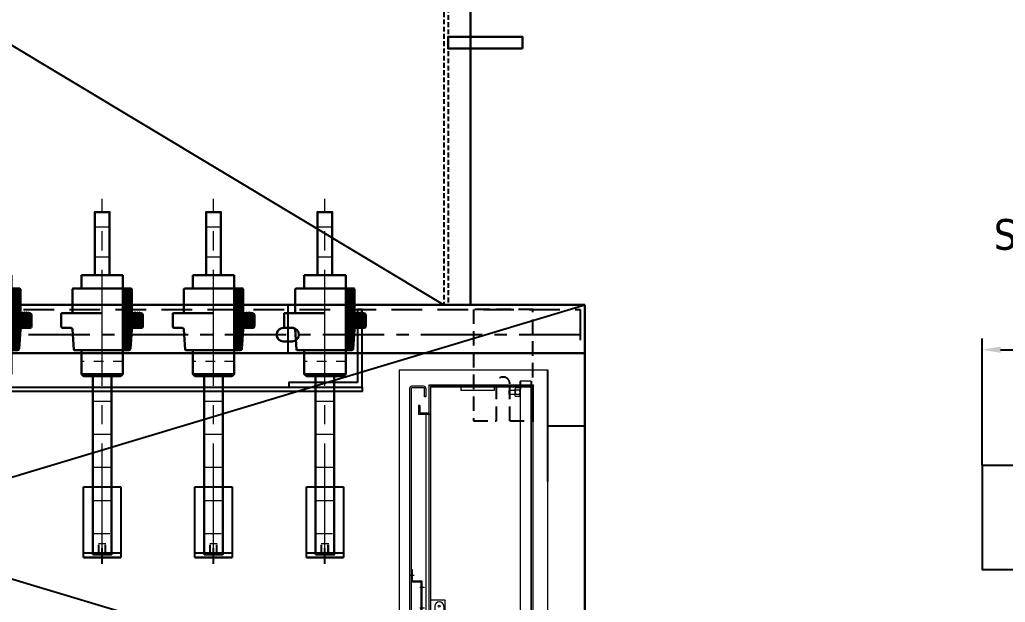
# Model space of a CAD drawing. Header units: millimetres. Extents: x 183355 to 194386, y -190559 to -183233.
# Drawn here: x 186091 to 187419, y -188513 to -187729 of the extents above; entities that cross this region are included whole.
import ezdxf

# ---------------------------------------------------------------- set-up
doc = ezdxf.new("R2010")
doc.units = ezdxf.units.MM
doc.header["$LTSCALE"] = 13
for name, pattern in [('CENTER', [50.8, 31.75, -6.35, 6.35, -6.35]), ('CENTERX2', [101.6, 63.5, -12.7, 12.7, -12.7]), ('DASHED', [0.75, 0.5, -0.25]), ('HIDDEN', [9.525, 6.35, -3.175]), ('点画线', [18, 12, -2, 2, -2]), ('虚线', [2, 1, -1])]:
    doc.linetypes.add(name, pattern=pattern)
doc.layers.get('0').update_dxf_attribs({"color": 1, "linetype": 'CENTER'})
for name, color, linetype in [('1', 4, 'Continuous'), ('2细线层', 4, 'Continuous'), ('4虚线层', 6, 'DASHED'), ('粗实线', 4, 'Continuous'), ('虚线', 6, 'HIDDEN')]:
    doc.layers.add(name, color=color, linetype=linetype)
for name, color, linetype, lineweight in [('中心线层', 1, '点画线', 18), ('剖面线层', 4, 'Continuous', 18), ('标注、文本', 3, 'Continuous', 25), ('虚线层', 6, '虚线', 18), ('铁心', 3, 'Continuous', 0)]:
    doc.layers.add(name, color=color, linetype=linetype, lineweight=lineweight)
doc.styles.get("Standard").update_dxf_attribs({"font": 'gbenor.shx', "bigfont": 'gbcbig.shx'})
doc.styles.add('Tahoma$001', font='tahoma.ttf', dxfattribs={"height": 2.159784})
doc.dimstyles.new('丁晓菲', dxfattribs={"dimscale": 10, "dimtxt": 3.5, "dimasz": 2.5, "dimexe": 1.5, "dimexo": 0, "dimgap": 0.5, "dimtad": 1, "dimtoh": 1, "dimtxsty": 'Standard', "dimcen": 2.5, "dimclrd": 3, "dimclre": 3, "dimclrt": 2, "dimadec": 0, "dimazin": 0, "dimtfac": 1, "dimtmove": 0, "dimatfit": 2, "dimfxl": 1, "dimarcsym": 0})

# ---------------------------------------------------------------- blocks, each defined once
blk = doc.blocks.new('A$C4FF94523')
at = {"layer": '剖面线层'}
h = blk.add_hatch(dxfattribs=at)
h.set_pattern_fill('无图案', color=256, angle=45, style=0, pattern_type=0)
h.set_pattern_definition([(45, (-103657.1343, 179337.1959), (-0.707106781, 0.707106781), [])])
edge = h.paths.add_edge_path(flags=0)
edge.add_line((120.8, 83), (144.9, 83))
edge.add_line((144.9, 83), (203.8, 83))
edge.add_line((203.8, 83), (203.8, 91.1))
edge.add_arc((201.8, 91.1), 2, 360, 446.1859)
edge.add_line((202, 93.1), (174.8, 94.9))
edge.add_arc((174.8, 95.9), 1, 180, 266.1859, ccw=False)
edge.add_line((173.8, 95.9), (173.8, 109))
edge.add_arc((172.8, 109), 1, 360, 450)
edge.add_line((172.8, 110), (154.8, 110))
edge.add_arc((154.8, 109), 1, 90, 180)
edge.add_line((153.8, 109), (153.8, 105.2))
edge.add_line((153.8, 105.2), (152.7, 104.6))
edge.add_line((152.7, 104.6), (153.8, 103.8))
edge.add_line((153.8, 103.8), (153.8, 102.5))
edge.add_line((153.8, 102.5), (152.7, 101.8))
edge.add_line((152.7, 101.8), (153.8, 101.1))
edge.add_line((153.8, 101.1), (153.8, 100))
edge.add_line((153.8, 100), (152.6, 99.1))
edge.add_line((152.6, 99.1), (153.8, 98.3))
edge.add_line((153.8, 98.3), (153.8, 96.4))
edge.add_line((153.8, 96.4), (153.8, 96))
edge.add_arc((152.8, 96), 1, 270, 360, ccw=False)
edge.add_line((152.8, 95), (121.8, 95))
edge.add_arc((121.8, 94), 1, 90, 180)
edge.add_line((120.8, 94), (120.8, 83))
at = {"layer": '中心线层'}
for p, q in [((272.3, 42.2), (272.3, 67.9)), ((316.8, 42.2), (316.8, 67.9)), ((361.3, 42.2), (361.3, 67.9)), ((405.8, 42.2), (405.8, 67.9)), ((485.5, 55), (0, 55)), ((37.9, 45), (37.9, 65)), ((77.9, 45), (77.9, 65)), ((450.3, 42.2), (450.3, 65.4))]:
    blk.add_line(p, q, dxfattribs=at)
at = {"layer": '粗实线', "lineweight": 30}
for p, q in [((153.8, 107), (153.8, 105.2)), ((171.8, 110), (156.8, 110)), ((173.8, 108), (173.8, 96.9)), ((120.8, 94), (120.8, 16)), ((152.8, 95), (121.8, 95)), ((152.6, 99.1), (153.9, 100)), ((153.9, 98.3), (152.6, 99.1)), ((152.7, 104.6), (153.8, 105.2)), ((153.8, 103.8), (152.7, 104.6)), ((152.7, 101.8), (153.8, 102.5)), ((153.8, 101.1), (152.7, 101.8)), ((153.8, 103.8), (153.8, 102.5)), ((153.8, 101.1), (153.8, 100)), ((153.8, 98.3), (153.8, 96.4)), ((153.8, 96.4), (153.8, 96)), ((202, 93.1), (175.7, 94.9)), ((120.8, 83), (102.9, 83)), ((102.9, 27), (102.9, 83)), ((235.8, 83), (111.8, 83)), ((203.8, 91.1), (203.8, 17.9)), ((235.8, 83), (238.8, 80)), ((235.8, 27), (235.8, 83)), ((238.8, 80), (238.8, 30)), ((153.8, 55), (153.8, 1)), ((120.8, 27), (102.9, 27)), ((235.8, 27), (203.8, 27)), ((235.8, 27), (238.8, 30)), ((153.8, 15), (121.8, 15)), ((202.9, 16.9), (175.7, 15.1)), ((171.8, 0), (154.8, 0)), ((173.8, 13.1), (173.8, 2))]:
    blk.add_line(p, q, dxfattribs=at)
for points in [[(478.8, 42.5), (478.8, 67.5), (238.8, 67.5), (238.8, 42.5)], [(102.9, 45), (102.9, 65), (17.9, 65), (17.9, 45)]]:
    blk.add_lwpolyline(points, close=True, dxfattribs=at)
for centre, radius, start, end in [((156.8, 107), 3, 90, 180), ((171.8, 108), 2, 0, 90), ((121.8, 94), 1, 90, 180), ((152.8, 96), 1, 270, 360), ((175.8, 96.9), 2, 180, 266.1859), ((201.8, 91.1), 2, 360, 86.1859), ((121.8, 16), 1, 180, 270), ((175.8, 13.1), 2, 93.8141, 180), ((202.8, 17.9), 1, 273.8141, 0), ((154.8, 1), 1, 180, 270), ((171.8, 2), 2, 270, 0)]:
    blk.add_arc(centre, radius, start, end, dxfattribs=at)
at = {"layer": '虚线层'}
for p, q in [((218.8, 83), (218.8, 27)), ((478.8, 60.1), (463.8, 60.1)), ((463.8, 50), (463.8, 60.1)), ((478.8, 59.1), (463.8, 59.1)), ((478.8, 51), (463.8, 51)), ((478.8, 50), (463.8, 50))]:
    blk.add_line(p, q, dxfattribs=at)
blk = doc.blocks.new('A$C738C67E7')
at = {"lineweight": -3, "ltscale": 50}
blk.add_line((25, 0), (25, 21.1), dxfattribs=at)
at = {"color": 2}
blk.add_line((0, 8.5), (50, 8.5), dxfattribs=at)
at = {"layer": '2细线层'}
for p, q in [((0, 103.5), (50, 103.5)), ((0, 8.5), (0, 103.5)), ((50, 103.5), (50, 8.5)), ((50, 14.5), (0, 14.5)), ((50, 8.5), (0, 8.5))]:
    blk.add_line(p, q, dxfattribs=at)
blk = doc.blocks.new('A$C38783E02')
at = {"color": 0, "linetype": 'ByBlock', "lineweight": 18}
for p, q in [((0, 450), (0, 0)), ((0, 450), (200, 450)), ((200, 450), (200, 0)), ((14, 425), (14, 25)), ((16, 425), (16, 25)), ((33, 428), (17, 428)), ((33, 426), (17, 426)), ((34, 414), (34, 425)), ((36, 425), (36, 414)), ((40, 430), (40, 20)), ((40, 430), (180, 430)), ((42, 428), (42, 390)), ((42, 428), (178, 428)), ((42.5, 22.5), (42.5, 428)), ((42.5, 427.5), (178, 427.5)), ((83, 427.5), (83, 422.5)), ((128, 427.5), (128, 422.5)), ((162, 425.8), (157, 425.8)), ((178, 435), (163, 435)), ((178, 430), (178, 20)), ((178, 35), (178, 430)), ((180, 430), (180, 20)), ((36, 414), (34, 414)), ((128, 422.5), (83, 422.5)), ((156, 424.3), (156, 415.7)), ((162, 422.9), (157, 422.9)), ((162, 417.1), (157, 417.1)), ((162, 414.2), (157, 414.2)), ((163, 424.3), (163, 415.7)), ((163, 415), (163, 35)), ((26, 402), (26, 390)), ((28, 402), (26, 402)), ((28, 402), (28, 392)), ((42, 390), (26, 390)), ((40, 392), (28, 392)), ((36, 390), (36, 25)), ((13.5, 173.8), (20.2, 173.8)), ((16, 181.3), (16, 166.8)), ((16, 181.3), (17.5, 181.3)), ((17.5, 181.3), (17.5, 166.8)), ((18, 166.3), (29, 166.3)), ((18, 164.8), (29, 164.8)), ((29.5, 123.3), (29.5, 164.3)), ((31, 123.3), (31, 164.3)), ((27.7, 157.8), (34.3, 157.8)), ((16, 106.3), (16, 120.8)), ((17.5, 106.3), (17.5, 120.8)), ((18, 122.8), (29, 122.8)), ((18, 121.3), (29, 121.3)), ((27.7, 129.8), (34.3, 129.8)), ((48, 132), (48, 103)), ((60, 132), (60, 103)), ((13.5, 113.8), (20.2, 113.8)), ((16, 106.3), (17.5, 106.3)), ((200, 65), (200, 85)), ((26, 70), (26, 58)), ((26, 70), (42, 70)), ((28, 68), (28, 58)), ((28, 68), (40, 68)), ((42, 70), (42, 22)), ((26, 58), (28, 58)), ((34, 32), (34, 25)), ((36, 32), (34, 32)), ((36, 28), (34, 28)), ((83, 22.5), (83, 27.5)), ((128, 27.5), (83, 27.5)), ((128, 22.5), (128, 27.5)), ((156, 25.7), (156, 34.3)), ((162, 35.8), (157, 35.8)), ((162, 32.9), (157, 32.9)), ((162, 27.1), (157, 27.1)), ((163, 25.7), (163, 34.3)), ((33, 24), (17, 24)), ((33, 22), (17, 22)), ((180, 20), (40, 20)), ((178, 22), (42, 22)), ((178, 22.5), (42.5, 22.5)), ((162, 24.2), (157, 24.2)), ((163, 15), (178, 15)), ((200, 0), (0, 0))]:
    blk.add_line(p, q, dxfattribs=at)
for p, q in [((200, 450), (200, 300)), ((180, 430), (180, 380)), ((250, 425), (250, 375)), ((200, 375), (250, 375)), ((250, 375), (250, 375)), ((200, 75), (250, 75)), ((250, 75), (250, 75)), ((250, 25), (250, 75))]:
    blk.add_line(p, q)
at = {"color": 0}
for p, q in [((16.5, 48.5), (28.7, 55.5)), ((40, 55.5), (28.7, 55.5)), ((40, 44.5), (40, 55.5)), ((16, 52), (16, 39.4)), ((18.5, 52), (16, 52)), ((16.5, 48.5), (16.5, 30)), ((18.5, 52), (18.5, 39.4)), ((20.5, 44.5), (20.5, 41.2)), ((40, 44.5), (20.5, 44.5)), ((20.5, 41.2), (27.1, 33.9)), ((17.8, 36.3), (24.2, 33.1)), ((18.1, 34.1), (20.5, 32.8)), ((19, 38.5), (25.4, 35.2))]:
    blk.add_line(p, q, dxfattribs=at)
at = {"color": 0, "linetype": 'ByBlock', "lineweight": 18}
for points in [[(148, 417), (148, 423), (156, 423), (156, 417)], [(42, 140), (42, 95), (62, 95), (62, 140)], [(148, 33), (148, 27), (156, 27), (156, 33)]]:
    blk.add_lwpolyline(points, close=True, dxfattribs=at)
for centre, radius in [((54, 132), 1.3), ((54, 117.5), 4), ((54, 103), 1.3)]:
    blk.add_circle(centre, radius, dxfattribs=at)
at = {"color": 0}
for radius in [6, 3.5]:
    blk.add_circle((22.5, 30), radius, dxfattribs=at)
at = {"color": 0, "linetype": 'ByBlock', "lineweight": 18}
for centre, radius, start, end in [((17, 425), 3, 90, 180), ((17, 425), 1, 90, 180), ((33, 425), 3, 0, 90), ((33, 425), 1, 0, 90), ((157.5, 424.3), 1.54, 110.57, 249.43), ((161.5, 424.3), 1.54, 290.57, 69.43), ((160.7, 420), 4.67, 141.7868, 218.2132), ((157.5, 415.7), 1.54, 110.57, 249.43), ((158.3, 420), 4.67, 321.7868, 38.2132), ((161.5, 415.7), 1.54, 290.57, 69.43), ((18, 166.8), 2, 180, 270), ((18, 166.8), 0.5, 180, 270), ((29, 164.3), 2, 0, 90), ((29, 164.3), 0.5, 0, 90), ((54, 132), 6, 0, 180), ((18, 120.8), 2, 90, 180), ((18, 120.8), 0.5, 90, 180), ((29, 123.3), 0.5, 270, 0), ((29, 123.3), 2, 270, 0), ((54, 103), 6, 180, 0), ((157.5, 34.3), 1.54, 110.57, 249.43), ((160.7, 30), 4.67, 141.7868, 218.2132), ((157.5, 25.7), 1.54, 110.57, 249.43), ((161.5, 34.3), 1.54, 290.57, 69.43), ((158.3, 30), 4.67, 321.7868, 38.2132), ((161.5, 25.7), 1.54, 290.57, 69.43), ((17, 25), 3, 180, 270), ((17, 25), 1, 180, 270), ((33, 25), 1, 270, 0), ((33, 25), 3, 270, 0)]:
    blk.add_arc(centre, radius, start, end, dxfattribs=at)
at = {"color": 0}
for centre, radius, start, end in [((19.5, 39.4), 3.5, 180, 240.968), ((22.5, 30), 6, 136.4905, 60.968), ((19.5, 39.4), 1, 180, 240.968), ((22.5, 30), 3.5, 125.5911, 60.968)]:
    blk.add_arc(centre, radius, start, end, dxfattribs=at)
at = {"layer": '1', "color": 0, "lineweight": -3}
for p, q in [((163, 435), (163, 424.3)), ((178, 435), (178, 427.5)), ((163, 25.7), (163, 15)), ((178, 15), (178, 20))]:
    blk.add_line(p, q, dxfattribs=at)
blk = doc.blocks.new('*D258')
at = {"layer": 'Defpoints', "color": 0}
for p in [(187827.2, -188173.1), (187387.2, -188328.4), (187827.2, -188328.4)]:
    blk.add_point(p, dxfattribs=at)
at = {"layer": '标注、文本', "color": 3, "lineweight": -2}
for p, q in [((187387.2, -188328.4), (187387.2, -188158.1)), ((187827.2, -188328.4), (187827.2, -188158.1)), ((187412.2, -188173.1), (187802.2, -188173.1))]:
    blk.add_line(p, q, dxfattribs=at)
at = {"layer": '标注、文本', "color": 3}
for points in [[(187412.2, -188168.9), (187412.2, -188177.3), (187387.2, -188173.1)], [(187802.2, -188168.9), (187802.2, -188177.3), (187827.2, -188173.1)]]:
    blk.add_solid(points, dxfattribs=at)
at = {"layer": '标注、文本', "color": 2, "insert": (187607.2, -188149.7), "char_height": 35, "attachment_point": 5, "bg_fill": 3, "box_fill_scale": 1.1, "bg_fill_color": 256, "bg_fill_true_color": 13158600, "bg_fill_transparency": 10612688}
blk.add_mtext('89［3.5]', dxfattribs=at)

msp = doc.modelspace()

# ---------------------------------------------------------------- linework, layer by layer
at = {"layer": '1', "color": 1, "linetype": 'CENTERX2', "lineweight": -3, "ltscale": 0.1}
for p, q in [((186452.215, -188112.889), (186452.215, -188177.889)), ((186846.215, -188152.889), (184852.215, -188152.889))]:
    msp.add_line(p, q, dxfattribs=at)
at = {"layer": '1'}
for p, q in [((187387.217, -188328.433), (187827.217, -188328.433)), ((187827.217, -188469.233), (187387.217, -188469.233))]:
    msp.add_line(p, q, dxfattribs=at)
at = {"layer": '4虚线层'}
for p, q in [((186662.215, -187172.889), (186662.215, -188112.889)), ((186668.215, -187166.889), (186668.215, -188112.889)), ((186612.215, -188112.889), (185092.215, -188112.889)), ((186594.715, -188112.889), (185109.715, -188112.889))]:
    msp.add_line(p, q, dxfattribs=at)
at = {"layer": '4虚线层', "ltscale": 3}
for p, q in [((186733.237, -188268.889), (186733.237, -188218.889)), ((186751.237, -188268.889), (186751.237, -188218.889))]:
    msp.add_line(p, q, dxfattribs=at)
msp.add_lwpolyline([(186751.237, -188268.889), (186782.237, -188268.889), (186782.237, -188118.889), (186702.237, -188118.889), (186702.237, -188268.889), (186733.237, -188268.889)], dxfattribs=at)
msp.add_arc((186742.237, -188218.889), 9, 0, 180, dxfattribs=at)
at = {"layer": '标注、文本'}
for p, q in [((185006.215, -187117.889), (186662.215, -188112.889)), ((184852.215, -188112.889), (186852.215, -188712.889)), ((184852.215, -188712.889), (186852.215, -188112.889))]:
    msp.add_line(p, q, dxfattribs=at)
at = {"layer": '标注、文本', "color": 4, "lineweight": 30}
for p, q in [((184852.215, -188112.889), (186852.215, -188112.889)), ((186852.215, -188112.889), (186852.215, -188177.889)), ((184852.215, -188177.889), (186852.215, -188177.889))]:
    msp.add_line(p, q, dxfattribs=at)
msp.add_lwpolyline([(186768.215, -187767.889), (186768.215, -187751.889), (186668.215, -187751.889), (186668.215, -187767.889)], close=True, dxfattribs=at)
at = {"layer": '标注、文本', "color": 2}
for points in [[(186546.215, -188223.389), (186552.215, -188223.389), (186552.215, -188118.889), (186546.215, -188118.889), (186546.215, -188217.389)], [(186546.215, -188217.389), (186453.715, -188217.389), (186453.715, -188223.389), (186552.215, -188223.389), (186552.215, -188217.389)]]:
    msp.add_lwpolyline(points, dxfattribs=at)
msp.add_lwpolyline([(185152.215, -188223.389), (186552.215, -188223.389), (186552.215, -188229.389), (185152.215, -188229.389)], close=True, dxfattribs=at)
at = {"layer": '粗实线', "lineweight": 30}
for p, q in [((186698.215, -187117.889), (186698.215, -188112.889)), ((186446.215, -188143.889), (186458.215, -188143.889)), ((186446.215, -188161.889), (186458.215, -188161.889)), ((186852.215, -188177.889), (186852.215, -188712.889))]:
    msp.add_line(p, q, dxfattribs=at)
for centre, start, end in [((186446.215, -188152.889), 90, 270), ((186458.215, -188152.889), 270, 90)]:
    msp.add_arc(centre, 9, start, end, dxfattribs=at)
at = {"layer": '虚线', "ltscale": 0.5}
for p, q in [((184858.215, -188118.889), (186846.215, -188118.889)), ((186846.215, -188118.889), (186846.215, -188177.889))]:
    msp.add_line(p, q, dxfattribs=at)

# ---------------------------------------------------------------- block references
at = {"layer": '标注、文本', "rotation": 270}
for p in [(185997.216, -187970.05), (186147.216, -187970.05), (186297.216, -187970.05), (186447.216, -187970.05)]:
    msp.add_blockref('A$C4FF94523', p, dxfattribs=at)
at = {"layer": '标注、文本'}
for name, p in [('A$C38783E02', (186602.215, -188650.389)), ('A$C738C67E7', (186177.216, -188461.358)), ('A$C738C67E7', (186327.256, -188461.358)), ('A$C738C67E7', (186477.256, -188461.358))]:
    msp.add_blockref(name, p, dxfattribs=at)

# ---------------------------------------------------------------- texts
at = {"layer": '铁心', "style": 'Tahoma$001'}
msp.add_text('STAINLESS STEEL ', height=41.32206, dxfattribs=at).set_placement((187403.072, -188038.553))

# ---------------------------------------------------------------- next in the draw order: dimensions: what is measured, and where the dimension line sits
at = {"layer": '标注、文本'}
dim = msp.add_linear_dim(base=(187827.217, -188173.109), p1=(187387.217, -188328.433), p2=(187827.217, -188328.433), text='89［3.5]', dimstyle='丁晓菲', override={"dimtfill": 1, "dimarcsym": 1}, dxfattribs=at)
dim.commit()
dim.dimension.update_dxf_attribs({"geometry": '*D258', "text_midpoint": (187607.217, -188149.651)})

# ---------------------------------------------------------------- next in the draw order: linework, layer by layer
at = {"layer": '1'}
msp.add_line((187387.217, -188328.433), (187387.217, -188469.233), dxfattribs=at)

doc.saveas('drawing.dxf')
